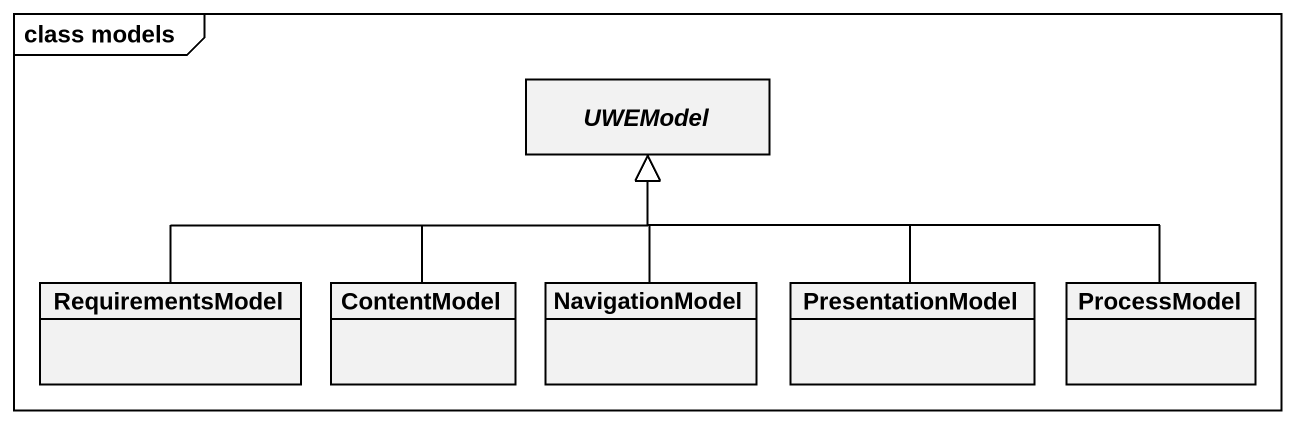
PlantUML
@startuml
mainframe class models
hide circle
hide empty members
abstract class UWEModel
class RequirementsModel
class ContentModel
class NavigationModel
class PresentationModel
class ProcessModel
RequirementsModel -right-|> UWEModel
ContentModel -up-|> UWEModel
NavigationModel -up-|> UWEModel
PresentationModel -up-|> UWEModel
ProcessModel -left-|> UWEModel
@enduml
